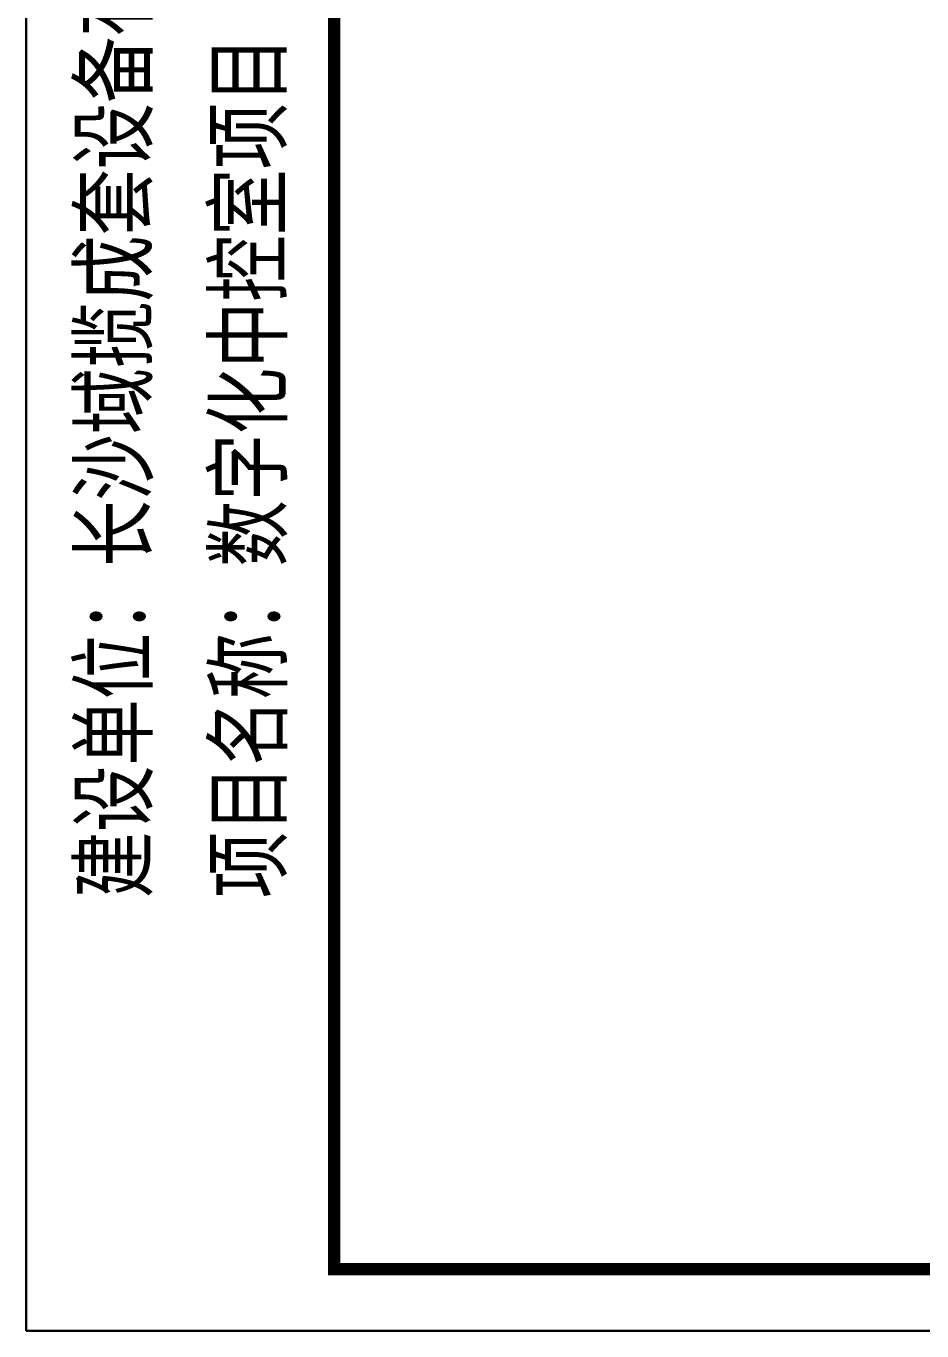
# Model space of a CAD drawing. Extents: x 498328 to 716449, y -893371 to -467753.
# Drawn here: x 526901 to 534172, y -502453 to -491861 of the extents above; entities that cross this region are included whole.
import ezdxf

# ---------------------------------------------------------------- set-up
doc = ezdxf.new("R2010")
doc.units = 0
doc.header["$LTSCALE"] = 1000
for name, color, linetype in [('PUB_TEXT', 7, 'CONTINUOUS'), ('PUB_TITLE', 4, 'CONTINUOUS'), ('通用-图框C-SHET', 141, 'CONTINUOUS')]:
    doc.layers.add(name, color=color, linetype=linetype)
doc.layers.add('yichutu', color=7, linetype='CONTINUOUS', true_color=0xffffff, plot=False)
doc.styles.add('黑体', font='simhei.ttf', dxfattribs={"width": 0.8})

# ---------------------------------------------------------------- blocks, each defined once
blk = doc.blocks.new('yct-420-297-42000-29700-100-3000.0')
at = {"layer": 'yichutu', "color": 7, "true_color": 0xffffff}
blk.add_lwpolyline([(0, 0), (0, 29700), (42000, 29700), (42000, 0)], close=True, dxfattribs=at)

msp = doc.modelspace()

# ---------------------------------------------------------------- linework, layer by layer
at = {"layer": 'PUB_TITLE', "const_width": 100}
msp.add_lwpolyline([(529400.9, -501953.2), (568400.9, -501953.2), (568400.9, -473253.2), (529400.9, -473253.2)], close=True, dxfattribs=at)
at = {"layer": '通用-图框C-SHET'}
msp.add_lwpolyline([(526900.9, -502453.2), (568900.9, -502453.2), (568900.9, -472753.2), (526900.9, -472753.2)], close=True, dxfattribs=at)

# ---------------------------------------------------------------- block references
at = {"layer": 'yichutu'}
msp.add_blockref('yct-420-297-42000-29700-100-3000.0', (526900.9, -502453.2), dxfattribs=at)

# ---------------------------------------------------------------- texts
at = {"layer": 'PUB_TEXT', "style": '黑体', "width": 0.75}
for s, p in [('建设单位：长沙域揽成套设备有限公司', (527871.1, -498938.5)), ('项目名称：数字化中控室项目', (528963.9, -498938.5))]:
    msp.add_text(s, height=525.738, rotation=90, dxfattribs=at).set_placement(p)

doc.saveas('drawing.dxf')
